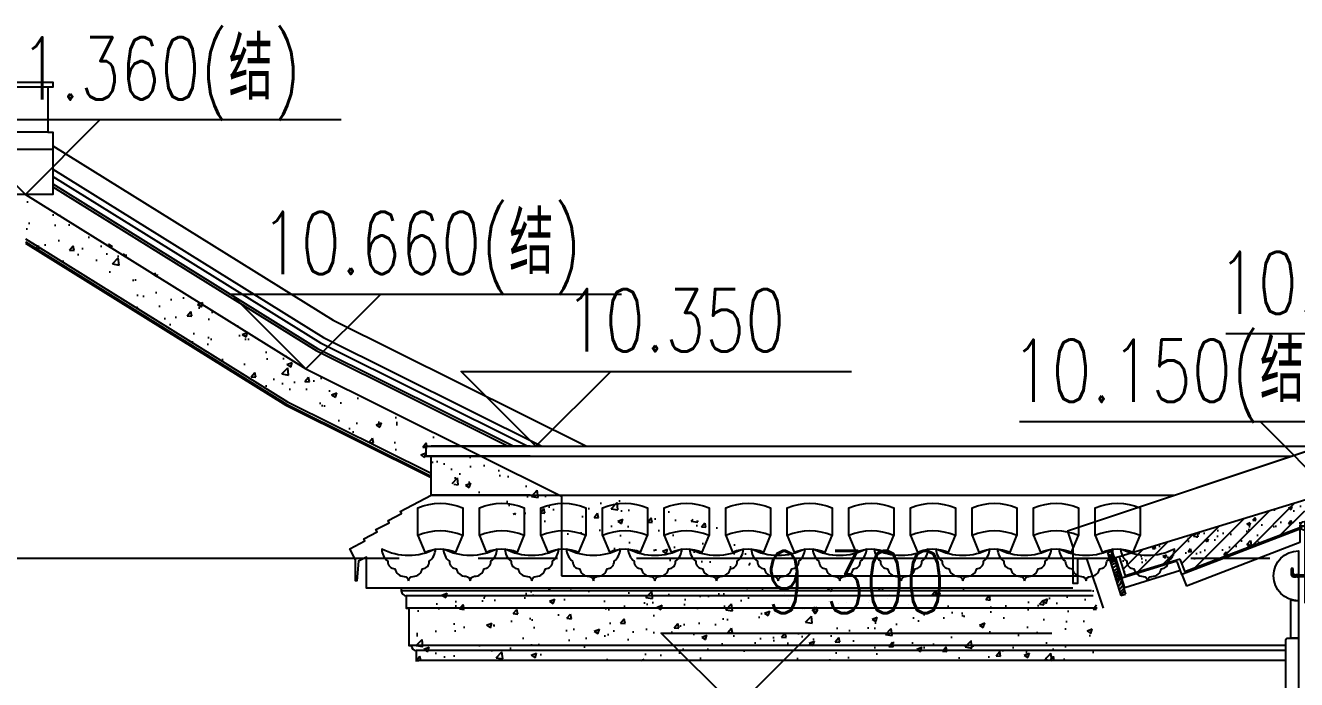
# Model space of a CAD drawing. Extents: x 296441 to 853063, y 459050 to 1117990.
# Drawn here: x 661229 to 666327, y 977884 to 980509 of the extents above; entities that cross this region are included whole.
import ezdxf

# ---------------------------------------------------------------- set-up
doc = ezdxf.new("R2010")
doc.units = 0
doc.header["$LTSCALE"] = 1000
for name, pattern in [('14-GRID$0$CENTER2', [28.575000000000003, 19.05, -3.175, 3.175, -3.175]), ('E1-SECT-6.000-16-24$0$B-ELEV-S-A1$0$HIDDEN2', [4.762499999999999, 3.175, -1.5875]), ('HIDDEN', [0.375, 0.25, -0.125])]:
    doc.linetypes.add(name, pattern=pattern)
for name, color, linetype in [('0-hatch', 8, 'Continuous'), ('00-景观-剖', 6, 'Continuous'), ('00-景观-看', 7, 'Continuous'), ('12-SEC1$0$E1-SECT-6.000-16-24$0$A-WALL', 1, 'Continuous'), ('12-SEC1$0$E1-SECT-6.000-16-24$0$CT-01-S$0$A-ELEV-HEVY', 2, 'Continuous'), ('14-ELEV$0$G-XREF', 2, 'Continuous'), ('14-GRID$0$G-GRID', 9, '14-GRID$0$CENTER2'), ('1wt', 30, 'Continuous'), ('E1-SECT-6.000-16-24$0$A-ELEV-HEVY', 2, 'Continuous'), ('E1-SECT-6.000-16-24$0$A-ELEV-MEDM', 4, 'Continuous'), ('E1-SECT-6.000-16-24$0$A-ELEV-THIN', 144, 'Continuous'), ('E1-SECT-6.000-16-24$0$A-ELEV-XTHIN', 5, 'Continuous'), ('E1-SECT-6.000-16-24$0$B-ELEV-N-RF3$0$A-ELEV-MEDM', 4, 'Continuous'), ('E1-SECT-6.000-16-24$0$B-ELEV-S-A1$0$A-ELEV-HDDN', 161, 'E1-SECT-6.000-16-24$0$B-ELEV-S-A1$0$HIDDEN2'), ('E1-TEXT-SECT$0$A-ANNO-LEVL', 3, 'Continuous'), ('E1-TEXT-SECT$0$A-ANNO-LEVL-TEXT', 255, 'Continuous'), ('ZT0_默认图层-----PM、LM、DY、JD', 7, 'Continuous'), ('ZT1_通用--Wall---PM、LM、DY、JD', 5, 'Continuous'), ('ZT1_通用--填充---PM、LM、DY、JD', 8, 'Continuous'), ('ZT3_辅材--其他---------------JD', 1, 'Continuous'), ('ZT批注[疑问]', 1, 'Continuous')]:
    doc.layers.add(name, color=color, linetype=linetype)
doc.layers.add('3GC(钢型材)', color=40, linetype='Continuous', plot=False)
doc.styles.add('E1-TEXT-SECT$0$GOA_01_thin_0.75', font='romans.shx', dxfattribs={"width": 0.75, "bigfont": 'hzdx.shx'})

# ---------------------------------------------------------------- blocks, each defined once
blk = doc.blocks.new('E1-SECT-6.000-16-24$0$B-ELEV-N-RF3$0$ghsdffgsdlkgsdgsdf')
at = {"layer": 'E1-SECT-6.000-16-24$0$B-ELEV-N-RF3$0$A-ELEV-MEDM', "color": 0}
blk.add_lwpolyline([(-0.0004130508750677109, 2.795422915369272e-08, -0.4086840473709477), (17.65912312641376, 17.99677988702024, 0.3710916077769059), (54.8403965421021, 48.21091464349593, 0.424353686270066), (83.12748999707401, 78.18123075181211, 0.213335491750496), (107.9995936732703, 127.5605351682898, -0.2445723906024019), (-108.0000066440589, 127.5605351552513, 0.213335491750496), (-83.12790300138295, 78.18123076671327, 0.424353686270066), (-54.84080959297717, 48.21091465654899, 0.3710916077769059), (-17.65953618474668, 17.99677981996501, -0.4086840473709477), (0, 1.455191522836685e-11)], format="xyb", dxfattribs=at)
blk = doc.blocks.new('E1-TEXT-SECT')
at = {"layer": 'E1-TEXT-SECT$0$A-ANNO-LEVL'}
for points in [[(2550.000000002212, 11660.00000000419), (2250, 11360.00000000419), (1950.000000003143, 11660.00000000419), (3516.129712605267, 11660.00000000419)], [(3674.999999959371, 10959.99999998265), (3374.999999962165, 10659.9999999823), (3074.999999961234, 10959.99999998265), (4641.129712562426, 10959.99999998265)], [(8030.000196876004, 10800.00011705142), (8330.000196876354, 10500.00011705142), (8630.00019687356, 10800.00011705142), (7063.870484273648, 10800.0001170513)], [(4597.249097861699, 10650.00000000384), (4297.24909786135, 10350.00000000349), (3997.24909786135, 10650.00000000431), (5563.378810465336, 10650.00000000431)], [(7202.756912849844, 10447.24307439139), (7502.756912850193, 10147.2430743908), (7802.756912847399, 10447.2430743915), (6236.627200247487, 10447.2430743915)], [(5399.999999775901, 9600.00497797958), (5099.999999778345, 9300.004977979348), (4799.999999778694, 9600.004977979464), (6366.129712378955, 9600.004977979464)]]:
    blk.add_lwpolyline(points, dxfattribs=at)
at = {"layer": 'E1-TEXT-SECT$0$A-ANNO-LEVL-TEXT', "style": 'E1-TEXT-SECT$0$GOA_01_thin_0.75', "width": 0.75}
for s, p in [('11.360(结)', (2068.413662879728, 11740.1292229523)), ('10.660(结)', (3193.41366284003, 11040.12922293087)), ('10.500(结)', (7031.124638609006, 10880.12933999987)), ('10.350', (4413.249097244232, 10730.1292229516)), ('10.150(结)', (6203.881354582845, 10527.37229733914)), ('9.300', (5215.999999158434, 9680.134200927685))]:
    blk.add_text(s, height=250.0000000000002, dxfattribs=at).set_placement(p)
blk = doc.blocks.new('E1-SECT-6.000-16-24$0$甘蔗脊200侧-E')
at = {"layer": 'E1-SECT-6.000-16-24$0$A-ELEV-MEDM'}
blk.add_line((89.99999999982538, 200), (-90.00000000017462, 200), dxfattribs=at)
blk.add_lwpolyline([(-110.0000000001746, -50), (-110.0000000001746, 180), (-110.0000000001746, 180), (-110.0000000001746, 200), (-90.00000000017462, 200), (-90.00000000017462, 380), (-110.0000000001746, 380), (-110.0000000001746, 400), (109.9999999998254, 400), (109.9999999998254, 380), (89.99999999982538, 380), (89.99999999982538, 200), (109.9999999998254, 200), (109.9999999998254, 180), (109.9999999997672, 180), (109.9999999997672, -50)], close=True, dxfattribs=at)
at = {"layer": 'E1-SECT-6.000-16-24$0$A-ELEV-THIN', "ltscale": 0.1}
blk.add_line((109.9999999997672, -50), (109.9999999998254, -50), dxfattribs=at)
at = {"layer": 'E1-SECT-6.000-16-24$0$A-ELEV-XTHIN'}
for p, q in [((89.99999999982538, 380), (-90.00000000017462, 380)), ((-110.0000000001746, 131.1655380351003), (109.9999999997672, 131.1655380351003))]:
    blk.add_line(p, q, dxfattribs=at)
blk = doc.blocks.new('E1-SECT-6.000-16-24$0$cdfh')
at = {"layer": 'E1-SECT-6.000-16-24$0$A-ELEV-HEVY'}
for p, q in [((-656.7335614310578, 570.0000000000582), (-260.0000000000146, 570.0000000000582)), ((-656.7335614310578, 530.0000000000582), (-260.0000000000146, 530.0000000000582)), ((-656.7335614310578, 372.7569128684117), (-260.0000000001164, 372.7569128684117)), ((-656.7335614310578, 5.820766091346741e-11), (-140.0000000000146, 5.820766091346741e-11)), ((-656.7335614310578, -289.9999999998254), (-200.0000000000146, -289.9999999998254))]:
    blk.add_line(p, q, dxfattribs=at)
blk.add_lwpolyline([(-140.0000000000146, 5.820766091346741e-11), (0, 5.820766091346741e-11), (0, 125.0213311912376), (32.28701310115866, 108.2422535166261), (38.08273558376823, 30.00000000005821), (43.08273558376823, 30.00000000005821), (43.08273558376823, 113.9016275627655), (66, 158.0000000000582), (5.845869297118043, 190.0822030415875), (10.18125430739019, 198.4245348036638), (-43.15506547209225, 226.0804043189273), (-38.4093728463049, 235.2122674019192), (-91.74569262578734, 262.8681369171827), (-87, 272.0000000000582), (-140.5354164219461, 299.272759309446), (-136, 308.0000000000582), (-260.0000000000146, 372.9523809524835), (-260.0000000000146, 530.0000000000582), (-240.0000000000146, 530.0000000000582), (-240.0000000000146, 570.0000000000582), (-260.0000000000146, 570.0000000000582)], dxfattribs=at)
blk.add_lwpolyline([(-210, 1.746229827404022e-10), (-140.0000000000146, 1.746229827404022e-10), (-140.0000000000146, -9.999999999825377, -0.414213562373095), (-160.0000000000146, -29.99999999982538), (-160.0000000000146, -79.99999999982538), (-170.0000000000146, -79.99999999982538), (-170.0000000000146, -229.9999999998254), (-180.0000000000146, -229.9999999998254, -0.414213562373095), (-200.0000000000146, -249.9999999998254), (-200.0000000000146, -289.9999999998254), (-210, -289.9999999998254)], format="xyb", dxfattribs=at)
at = {"layer": 'E1-SECT-6.000-16-24$0$A-ELEV-MEDM'}
blk.add_line((-656.7335614310578, -229.9999999998254), (-170.0000000000146, -229.9999999998254), dxfattribs=at)
at = {"layer": 'E1-SECT-6.000-16-24$0$A-ELEV-THIN'}
for p, q in [((-656.7335614310578, -9.999999999825377), (-140.0000000000146, -9.999999999825377)), ((-656.7335614310578, -29.99999999994179), (-160, -29.99999999994179)), ((-656.7335614310578, -79.99999999982538), (-160.0000000000146, -79.99999999982538)), ((-656.7335614310578, -249.9999999998254), (-200.0000000000146, -249.9999999998254))]:
    blk.add_line(p, q, dxfattribs=at)
blk = doc.blocks.new('20191016165059')
at = {"layer": '00-景观-剖', "ltscale": 0.04}
blk.add_lwpolyline([(-25.02937989603379, 434.9786946337554, -0.9999999999986356), (-25.02937989556813, 634.9786946337554), (-25.02937989580096, 434.9786946337554)], format="xyb", dxfattribs=at)
at = {"layer": '00-景观-剖'}
blk.add_lwpolyline([(-25.02938043333415, 434.9791200943291), (-25.02950033193338, 284.9789022264304), (-55.02949853864266, 284.9789022264304), (-55.02939237009559, 439.5852220110537)], dxfattribs=at)
blk.add_lwpolyline([(-55.02939237009559, 439.5852037066652, 0.07632086551884654), (-25.02938043333415, 434.9791200943873)], format="xyb", dxfattribs=at)
blk.add_lwpolyline([(-75.02950033033267, -10.02109776707948), (-75.02950033146772, 279.9789022264304, -0.4142135623759364), (-70.02950033146772, 284.9789022264886), (-25.02950033193338, 284.9789022264304), (-25.02950042087468, -15.02109778131125), (-70.02950033164234, -15.02109776705038, -0.4142135622960039)], format="xyb", close=True, dxfattribs=at)
blk = doc.blocks.new('20200319102222')
at = {"layer": '0-hatch'}
h = blk.add_hatch(dxfattribs=at)
h.set_pattern_fill('AR-CONC', color=256, scale=2, angle=90, style=0)
h.set_pattern_definition([(140, (-314.0068126376718, -73.99994671251625), (0.3187817107780617, 3.64369337992008), [0.381, -4.191]), (85.00000000000001, (-314.0068126376718, -73.99994671251625), (-3.8211328576436, -0.7048565195133394), [0.3048, -3.3528]), (190.451, (-313.9802476377226, -73.69630671245977), (-3.502333756405838, 2.938850033319185), [0.3238, -3.5618]), (136.1842, (-315.0228126375005, -73.99994671251625), (0.8408465586545429, 5.421580817842598), [0.5714999999999936, -6.286499999999949]), (186.6356, (-314.9527426376007, -73.54814871237613), (-4.948511117800985, 4.748084689324743), [0.4857, -5.3427]), (81.18400000000004, (-315.0228126375005, -73.99994671251625), (-4.948502357211955, 4.748092116278678), [0.4572, -5.0292]), (110.9999999999999, (-314.7688126377761, -73.4919467123691), (2.04531037033525, 3.032297596707666), [0.3809999999999973, -4.190999999999956]), (56.00000000000004, (-314.7688126377761, -73.4919467123691), (-3.683759322446385, 1.236040566952942), [0.3048, -3.3528]), (161.4514, (-314.5983706377447, -73.23925671237521), (-1.638457154321149, 4.268329815402488), [0.3237999999999966, -3.561799999999973]), (127.5, (-314.0068126376718, -73.99994671251625), (-1.691100777463062, 0.06177206501183651), [0, -3.31216, 0, -3.4036, 0, -3.3655]), (97.49999999999989, (-314.0068126376718, -73.99994671251625), (-2.00361149636239, 1.336393250206115), [0, -1.94056, 0, -3.23596, 0, -1.2827]), (57.49999999999999, (-314.0068126376718, -75.1327867123764), (0.1145748798534689, 2.711811903337428), [0, -1.269999999999987, 0, -3.962399999999974, 0, -5.257799999999948]), (47.5, (-314.0068126376718, -75.64078671252355), (-0.5085298206666604, 2.962583627720361), [0, -1.651, 0, -2.63144, 0, -3.7338])])
edge = h.paths.add_edge_path()
edge.add_line((-285.0068126376718, -73.99991024238989), (-285.0068126376718, -72.49991024238989))
edge.add_line((-285.0068126376718, -72.49991024238989), (-302.5068126376718, -72.49994670180604))
edge.add_arc((-304.1304276701994, -64.12356173433363), 8.532288725516443, 169.0302515052566, 280.9697484947434, ccw=False)
edge.add_line((-312.5068126376718, -62.49994670180604), (-312.5068126376718, -42.49994670180604))
edge.add_line((-312.5068126376718, -42.49994670180604), (-307.5068126376718, -42.49994670180604))
edge.add_line((-307.5068126376718, -42.49994670180604), (-307.5068126376718, -62.49994670203887))
edge.add_arc((-303.3186201537028, -63.31175421806984), 4.266144362782136, 169.0302515077077, 280.9697484938272)
edge.add_line((-302.5068126376718, -67.49994670180604), (-285.0068126376718, -67.49993759696372))
edge.add_line((-285.0068126376718, -67.49993759673089), (-285.0068126376718, -65.99993759673089))
edge.add_line((-285.0068126376718, -65.99993759673089), (-302.5068126376718, -65.99994670157321))
edge.add_arc((-302.5068126376718, -62.49994670180604), 3.5, 180, 270, ccw=False)
edge.add_line((-306.0068126376718, -62.49994670180604), (-306.0068126376718, -40.99994670180604))
edge.add_line((-306.0068126376718, -40.99994670180604), (-314.0068126376718, -40.99994670180604))
edge.add_line((-314.0068126376718, -40.99994670180604), (-314.0068126376718, -62.49994670180604))
edge.add_arc((-304.1698302822188, -64.16296434612013), 9.9765650176489, 170.4044359908157, 279.5955640091843)
edge.add_line((-302.5068126376718, -73.99994670180604), (-285.0068126376718, -73.99991024238989))
h = blk.add_hatch(dxfattribs=at)
h.set_pattern_fill('AR-CONC', color=256, scale=2, angle=90, style=0)
h.set_pattern_definition([(140, (-13786.90973045304, -535.2733053569682), (0.3187817107780617, 3.64369337992008), [0.381, -4.191]), (85.00000000000001, (-13786.90973045304, -535.2733053569682), (-3.8211328576436, -0.7048565195133394), [0.3048, -3.3528]), (190.451, (-13786.88316545263, -534.9696653571445), (-3.502333756405838, 2.938850033319185), [0.3238, -3.5618]), (136.1842, (-13787.92573045287, -535.2733053569682), (0.8408465586545429, 5.421580817842598), [0.571499999999994, -6.286499999999952]), (186.6356, (-13787.85566045297, -534.8215073570609), (-4.948511117800985, 4.748084689324743), [0.4857, -5.3427]), (81.18400000000004, (-13787.92573045287, -535.2733053569682), (-4.948502357211955, 4.748092116278678), [0.4572, -5.0292]), (110.9999999999999, (-13787.67173045268, -534.7653053570539), (2.04531037033525, 3.032297596707666), [0.3809999999999974, -4.190999999999958]), (56.00000000000004, (-13787.67173045268, -534.7653053570539), (-3.683759322446385, 1.236040566952942), [0.3048, -3.3528]), (161.4514, (-13787.50128845265, -534.51261535706), (-1.638457154321149, 4.268329815402488), [0.3237999999999969, -3.561799999999975]), (127.5, (-13786.90973045304, -535.2733053569682), (-1.691100777463062, 0.06177206501183651), [0, -3.31216, 0, -3.4036, 0, -3.3655]), (97.49999999999993, (-13786.90973045304, -535.2733053569682), (-2.00361149636239, 1.336393250206115), [0, -1.94056, 0, -3.23596, 0, -1.2827]), (57.49999999999999, (-13786.90973045304, -536.4061453570612), (0.1145748798534689, 2.711811903337428), [0, -1.269999999999988, 0, -3.962399999999976, 0, -5.257799999999952]), (47.5, (-13786.90973045304, -536.9141453569755), (-0.5085298206666604, 2.962583627720361), [0, -1.651, 0, -2.63144, 0, -3.7338])])
h.paths.add_polyline_path([(-260.0068126167171, -72.49990144302137), (-210.0068126167171, -72.49990144302137), (-210.0068126167171, -67.49990144302137), (-260.0068126167171, -67.49990144302137), (-260.0068126167171, -65.99990144302137), (-208.5068126167171, -65.99990144302137), (-208.5068126167171, -73.99990144302137), (-260.0068126167171, -73.99990144302137)])
at = {"layer": '00-景观-看'}
h = blk.add_hatch(dxfattribs=at)
h.set_pattern_fill('木纹03', color=8, scale=50, angle=0.6251909439441085, style=0)
h.set_pattern_definition([(0.6251909439440818, (-1958480.456722203, -140140.8144776453), (98.90290447459256, 101.0851892538646), [5, -95]), (90.62519094394375, (-1958440.841003293, -140105.3801042868), (-101.0851892538646, 98.90290447459256), [9.99999999999998, -89.99999999999984]), (45.62519094394411, (-1958460.730698428, -140115.5977374513), (-1.091131925530312, 99.99308791672097), [7.069999999999999, -21.21, 7.069999999999999, -14.14, 49.49999999999999, -42.49999999999999]), (45.62519094394411, (-1958485.401867426, -140145.8687371081), (-1.091142389656762, 99.99404686613094), [7.071, -14.142, 7.071, -113.1]), (45.62519094394411, (-1958450.513065263, -140135.4874325851), (-1.091142389656762, 99.99404686613094), [7.071, -134.3503562]), (45.62519094394411, (-1958440.459103457, -140140.3780206894), (-1.091142389656762, 99.99404686613094), [7.071, -134.3503562]), (45.62519094394411, (-1958455.567324726, -140130.5422873616), (-1.091142389656762, 99.99404686613094), [7.071, -134.3503562]), (45.62519094394411, (-1958460.621584189, -140125.5971421378), (-1.091142389656762, 99.99404686613094), [14.142, -127.2793562]), (45.62519094394411, (-1958436.441429265, -140050.3288213923), (-1.091142389656762, 99.99404686613094), [14.142, -127.2793562]), (45.62519094394411, (-1958470.675545994, -140120.7065540336), (-1.091142389656762, 99.99404686613094), [28.284, -113.1373562]), (45.62519094394411, (-1958475.729805457, -140115.7614088098), (-1.091142389656762, 99.99404686613094), [28.284, -113.1373562]), (45.62519094394411, (-1958411.061017713, -140085.0539521973), (-1.091142389656762, 99.99404686613094), [28.284, -113.1373562]), (45.62519094394411, (-1958480.838622039, -140105.8165612428), (-1.091142389656762, 99.99404686613094), [21.2132, -120.2081562]), (45.62519094394411, (-1958501.001102771, -140091.035682691), (-1.091142389656762, 99.99404686613094), [21.2132, -120.2081562]), (45.62519094394411, (-1958490.892583845, -140100.9259731385), (-1.091142389656762, 99.99404686613094), [21.2132, -120.2081562]), (45.62519094394411, (-1958426.2237961, -140070.218516526), (-1.091142389656762, 99.99404686613094), [35.35533999999999, -106.0660162]), (45.62519094394411, (-1958436.277757906, -140065.3279284218), (-1.091142389656762, 99.99404686613094), [35.35533999999999, -106.0660162]), (45.62519094394411, (-1958426.005567622, -140090.2173258988), (-1.091142389656762, 99.99404686613094), [49.4974746, -91.9238815]), (27.1902421439441, (-1958470.566431756, -140130.7059587198), (99.99404686380144, 1.091142429640184), [11.180339, -212.426458]), (27.1902421439441, (-1958450.894965099, -140100.4895161828), (99.99404686380144, 1.091142429640184), [11.180339, -212.426458]), (27.1902421439441, (-1958455.785553204, -140110.5434779886), (99.99404686380144, 1.091142429640184), [11.180339, -212.426458]), (27.1902421439441, (-1958475.45701986, -140140.7599205258), (99.99404686380144, 1.091142429640184), [22.36067999999999, -201.2461177]), (27.1902421439441, (-1958455.949224562, -140095.544370959), (99.99404686380144, 1.091142429640184), [33.54101959999999, -190.0657781]), (27.1902421439441, (-1958466.003186368, -140090.6537828548), (99.99404686380144, 1.091142429640184), [44.7213595, -178.8854382]), (27.1902421439441, (-1958476.057148174, -140085.7631947505), (99.99404686380144, 1.091142429640184), [44.7213595, -178.8854382]), (27.1902421439441, (-1958491.38359792, -140055.9286520495), (99.99404686380144, 1.091142429640184), [44.7213595, -178.8854382]), (27.1902421439441, (-1958491.274483682, -140065.928056736), (99.99404686380144, 1.091142429640184), [55.90169999999999, -167.7050977]), (27.1902421439441, (-1958486.165667099, -140075.872904303), (99.99404686380144, 1.091142429640184), [55.90169999999999, -167.7050977]), (64.06013976394412, (-1958450.731293741, -140115.4886232123), (-1.091142384536556, 99.99404686429361), [11.18033899999995, -212.4264579999993]), (64.06013976394412, (-1958465.621286532, -140125.6516992573), (-1.091142384536556, 99.99404686429361), [11.18033899999995, -212.4264579999993]), (64.06013976394412, (-1958480.456722203, -140140.8144776453), (-1.091142384536556, 99.99404686429361), [22.3606799999999, -201.2461176999993]), (64.06013976394412, (-1958450.622179502, -140125.4880278988), (-1.091142384536556, 99.99404686429361), [22.3606799999999, -201.2461176999993]), (64.06013976394412, (-1958490.40156977, -140145.9232942273), (-1.091142384536556, 99.99404686429361), [33.54101959999981, -190.0657780999993]), (64.06013976394412, (-1958500.400974456, -140146.0324084663), (-1.091142384536556, 99.99404686429361), [44.72135949999982, -178.8854381999992]), (64.06013976394412, (-1958410.460889398, -140140.0506779726), (-1.091142384536556, 99.99404686429361), [44.72135949999982, -178.8854381999992]), (64.06013976394412, (-1958445.567920039, -140130.4331731226), (-1.091142384536556, 99.99404686429361), [44.72135949999982, -178.8854381999992]), (64.06013976394412, (-1958425.459996427, -140140.2143493309), (-1.091142384536556, 99.99404686429361), [55.90169999999981, -167.7050976999992]), (64.06013976394412, (-1958435.513958233, -140135.3237612268), (-1.091142384536556, 99.99404686429361), [55.90169999999981, -167.7050976999992])])
h.paths.add_polyline_path([(-1028.86922798492, 19.25157297379337), (-1047.961905784439, 13.295932414243), (-997.3389610298909, -148.9918288751505), (-988.7770427283831, -146.3210820874665), (-989.1959291207604, -107.9336567067076)])
h.paths.add_polyline_path([(-989.1959291207604, -107.9336567067076), (-988.7770427283831, -146.3210820874665), (-978.2462832303718, -143.0361883156002)])
at = {"layer": 'ZT1_通用--填充---PM、LM、DY、JD'}
h = blk.add_hatch(dxfattribs=at)
h.set_pattern_fill('钢筋混凝土', color=256, scale=20)
h.set_pattern_definition([(45, (-1003.79335050378, -70.25706289336085), (-35.35533905932737, 35.35533905932738), []), (49.99999999999999, (-1003.79335050378, -70.25706289336085), (143.4520365201507, -12.55042699651902), [15, -165]), (355, (-1003.79335050378, -70.25706289336085), (-27.7502667226, 150.4384267400024), [12, -132]), (100.4514, (-991.8390145036392, -71.30293089337647), (115.7018763428043, 137.8879084121907), [12.748038, -140.2284224]), (46.18420000000002, (-1003.79335050378, -30.25706289336085), (213.4482097251289, -33.10380286580362), [22.49999999999994, -247.4999999999995]), (96.6356, (-986.0060015036725, -33.01572429342195), (186.9325411097407, 194.8235741800883), [19.1220576, -210.3426]), (351.1842, (-1003.79335050378, -30.25706289336085), (186.9323890267254, 194.8237201850649), [18, -198]), (21, (-983.79335050378, -40.25706289336085), (119.3814104236923, -80.52377813306776), [15, -165]), (326.0000000000001, (-983.79335050378, -40.25706289336085), (48.66306638431634, 145.0300090093706), [12, -132]), (71.4514, (-973.8449039035477, -46.96738409344107), (168.044525716298, 64.50609934199048), [12.748038, -140.2284224]), (37.50000000000001, (-1003.79335050378, -70.25706289336085), (2.431971063458134, 66.5787707662623), [0, -130.4, 0, -134, 0, -132.5]), (7.499999999999999, (-1003.79335050378, -70.25706289336085), (52.61390748842972, 78.88234237647205), [0, -76.39999999999999, 0, -127.4, 0, -50.5]), (327.5, (-1048.393350503873, -70.25706289336085), (106.7644872344818, -4.510974346875951), [0, -50, 0, -156, 0, -207]), (317.5, (-1068.393350503873, -70.25706289336085), (116.6372338684772, 20.02099646646354), [0, -65, 0, -103.6, 0, -147])])
h.paths.add_polyline_path([(-1001.889798177406, 0.0001435871236026287), (-1003.79335050378, 6.111661990638822), (-260.0068126376718, 233.9699438095558), (-260.0068126376718, 130.0000897576101), (-740.0068880673498, -54.2544537417125), (-759.7170498631895, -2.907723601907492), (-980.0068126376718, -70.25706289336085)])
at = {"color": 3, "linetype": 'HIDDEN', "ltscale": 0.04}
blk.add_lwpolyline([(-285.0068126376718, -72.49991024238989), (-304.5068126376718, -72.49994670180604, -0.4142135623752261), (-312.5068126376718, -64.49994670180604), (-312.5068126376718, -42.49994670180604), (-307.5068126376718, -42.49994670180604), (-307.5068126376718, -63.49994670180604, 0.4142135623816194), (-303.5068126376718, -67.49994670180604), (-285.0068126376718, -67.49991024238989), (-285.0068126376718, -65.99991024238989), (-303.5068126376718, -65.99994670180604, -0.4142135623765048), (-306.0068126376718, -63.49994670180604), (-306.0068126376718, -40.99994670180604), (-314.0068126376718, -40.99994670180604), (-314.0068126376718, -64.49994670180604, 0.4142135623713005), (-304.5068126376718, -73.99994670180604), (-285.0068126376718, -73.99991024238989)], format="xyb", close=True, dxfattribs=at)
blk.add_lwpolyline([(-260.0068126167171, -72.49990144302137), (-210.0068126167171, -72.49990144302137), (-210.0068126167171, -67.49990144302137), (-260.0068126167171, -67.49990144302137), (-260.0068126167171, -65.99990144302137), (-208.5068126167171, -65.99990144302137), (-208.5068126167171, -73.99990144302137), (-260.0068126167171, -73.99990144302137)], close=True, dxfattribs=at)
at = {"layer": '00-景观-剖'}
blk.add_lwpolyline([(-1031.417834804859, 27.42641463899054), (-978.2011630912311, -143.176353683928)], dxfattribs=at)
at = {"layer": '00-景观-剖', "ltscale": 0.04}
blk.add_lwpolyline([(-285.0068126381375, -169.9999102423899, -0.9999999999986356), (-285.0068126376718, 30.00008975761011), (-285.0068126376718, -169.9999102423899)], format="xyb", dxfattribs=at)
at = {"layer": '12-SEC1$0$E1-SECT-6.000-16-24$0$A-WALL'}
blk.add_line((-260.0068126376718, 130.0000770087354), (-260.0068126376718, -179.9999229912646), dxfattribs=at)
at = {"layer": '12-SEC1$0$E1-SECT-6.000-16-24$0$CT-01-S$0$A-ELEV-HEVY'}
blk.add_lwpolyline([(-39.99992024479434, 499.9771275341045), (-1211.431382395327, 109.4999734838493), (-1189.999920244794, 45.20558703201823), (-1189.999920244794, -100.0228724658955), (-1169.999920244794, -100.0228724658955), (-1169.999920244794, -0.02287246589548886), (-1134.868250050116, -0.02287246589548886), (-1068.201583383139, -200.0228724658955)], dxfattribs=at)
at = {"layer": '1wt'}
for p, q in [((-1031.684802371543, 27.99729534354992), (-1050.974985324312, 22.71125496132299)), ((-1050.974414595868, 22.83145080832765), (-997.373649561312, -149.0026493805926)), ((-997.373649561312, -149.0026493805926), (-978.2011630912311, -143.176353683928))]:
    blk.add_line(p, q, dxfattribs=at)
at = {"layer": '3GC(钢型材)', "ltscale": 0.04}
blk.add_lwpolyline([(-312.5068126376718, -42.49994670180604), (-312.5068126376718, -64.49994670180604, 0.4142135623730951), (-304.5068126376718, -72.49994670180604), (-210.0068126167171, -72.49990144302137), (-210.0068126167171, -67.49990144302137), (-303.5068126376718, -67.49994670180604, -0.4142135623730951), (-307.5068126376718, -63.49994670180604), (-307.5068126376718, -42.49994670180604)], format="xyb", close=True, dxfattribs=at)
at = {"layer": 'ZT0_默认图层-----PM、LM、DY、JD', "color": 0}
for p, q in [((-280.0066330018453, 63.40990336239338), (-734.3002818105742, -110.9770897596609)), ((-757.9307120437734, -49.41771436529234), (-981.1946572656743, -117.6763524829876)), ((-752.2186792879365, -64.29806843493134), (-734.3002818105742, -110.9770897596609))]:
    blk.add_line(p, q, dxfattribs=at)
at = {"layer": 'ZT0_默认图层-----PM、LM、DY、JD', "ltscale": 500}
blk.add_line((-981.1946572656743, -117.6763524829876), (-992.8895254540257, -79.42416224442422), dxfattribs=at)
at = {"layer": 'ZT1_通用--Wall---PM、LM、DY、JD'}
for p, q in [((-207.6803987766616, 250.0000897576101), (-1003.79335050378, 6.111661990638822)), ((-260.0068126376718, 130.0000897576101), (-740.0068126372062, -54.25464706332423)), ((-1003.79335050378, 6.111661990638822), (-980.0068126376718, -70.25706289336085)), ((-759.7170498631895, -2.907723601907492), (-980.0068126376718, -70.25706289336085)), ((-760.0068126381375, -2.996312972623855), (-740.0068126386032, -54.25464705936611))]:
    blk.add_line(p, q, dxfattribs=at)
at = {"layer": 'ZT3_辅材--其他---------------JD'}
for p, q in [((-280.0066041462123, 116.9671641208697), (-752.2186792879365, -64.29806843493134)), ((-1018.108176272828, 1.659460936440155), (-992.8895254540257, -79.42416224442422)), ((-772.3004339463077, -11.98330897535197), (-992.8895254544914, -79.4241622434929)), ((-752.2186792879365, -64.29806843493134), (-771.9289165129885, -12.95114497770555))]:
    blk.add_line(p, q, dxfattribs=at)
at = {"layer": 'ZT3_辅材--其他---------------JD', "ltscale": 500}
for p, q in [((-280.0066041462123, 116.9671641208697), (-280.0066330018453, 63.40990336239338)), ((-1003.79335050378, 6.111661990638822), (-1018.108176273294, 1.659460936440155))]:
    blk.add_line(p, q, dxfattribs=at)
at = {"layer": 'ZT批注[疑问]', "ltscale": 500}
for p, q in [((-277.6744002774358, 130.0000897576101), (-242.3392249979079, 130.0000897576101)), ((-260.0068126376718, 147.6676773976069), (-260.0068126376718, 112.3325021176133))]:
    blk.add_line(p, q, dxfattribs=at)
blk.add_circle((-260.0068126376718, 130.0000897576101), 17.66758763999678, dxfattribs=at)
at = {"ltscale": 50}
blk.add_blockref('20191016165059', (-259.9774327422492, -604.9786048762035), dxfattribs=at)

msp = doc.modelspace()

# ---------------------------------------------------------------- hatches: boundary and pattern name
at = {"layer": 'ZT1_通用--填充---PM、LM、DY、JD', "ltscale": 1000}
h = msp.add_hatch(dxfattribs=at)
h.set_pattern_fill('混凝土', color=256, scale=30)
h.set_pattern_definition([(49.99999999999999, (658254.6724323559, 978328.2380835249), (215.178054780226, -18.82564049477853), [22.5, -247.5]), (355, (658254.6724323559, 978328.2380835249), (-41.6254000839, 225.6576401100035), [18, -198]), (100.4514, (658272.6039363559, 978326.6692815248), (173.5528145142065, 206.8318626182861), [19.122057, -210.3426336]), (46.18420000000002, (658254.6724323559, 978388.2380835249), (320.1723145876933, -49.65570429870542), [33.7499999999999, -371.2499999999992]), (96.6356, (658281.353455856, 978384.1000914248), (280.398811664611, 292.2353612701325), [28.6830864, -315.5139]), (351.1842, (658254.6724323559, 978388.2380835249), (280.3985835400882, 292.2355802775974), [27, -297]), (21, (658284.6724323559, 978373.2380835249), (179.0721156355385, -120.7856671996016), [22.5, -247.5]), (326.0000000000001, (658284.6724323559, 978373.2380835249), (72.99459957647451, 217.5450135140559), [18, -198]), (71.4514, (658299.5951022559, 978363.172601725), (252.066788574447, 96.75914901298572), [19.122057, -210.3426336]), (37.50000000000001, (658254.6724323559, 978328.2380835249), (3.647956595187201, 99.86815614939344), [0, -195.6, 0, -201, 0, -198.75]), (7.499999999999999, (658254.6724323559, 978328.2380835249), (78.92086123264458, 118.3235135647081), [0, -114.6, 0, -191.1, 0, -75.75]), (327.5, (658187.7724323559, 978328.2380835249), (160.1467308517227, -6.766461520313927), [0, -75, 0, -234, 0, -310.5]), (317.5, (658157.7724323559, 978328.2380835249), (174.9558508027159, 30.03149469969532), [0, -97.5, 0, -155.4, 0, -220.5])])
h.paths.add_polyline_path([(661229.1753485546, 979640.9970063826), (661229.300887142, 979830.8787978598), (661379.17534778, 979745.861525245), (662429.17534778, 979095.861525245), (663379.1753477898, 978620.8615252399), (663629.1753485415, 978620.8615252399), (664203.6782646993, 978429.3605531873), (664201.0226120438, 978377.4173591395), (664177.2506629482, 978370.8614686183), (664144.0768632554, 978350.6577364658), (664104.0209809295, 978333.4685199591), (664055.1431301434, 978328.2380835249), (664026.0061659014, 978339.4657468188), (664011.4409035069, 978350.7440194043), (663914.5265791686, 978330.4682983451), (663815.9231910858, 978339.4606831826), (663580.877487435, 978408.3198213349), (663260.5244517339, 978515.1041663366), (663211.4702494672, 978535.4513286198), (662246.2557017735, 979018.058602467), (661379.17534778, 979554.8226311295)])
h = msp.add_hatch(dxfattribs=at)
h.set_pattern_fill('混凝土', color=256, scale=30)
h.set_pattern_definition([(49.99999999999999, (662796.5282893152, 977960.8615252443), (215.178054780226, -18.82564049477853), [22.5, -247.5]), (355, (662796.5282893152, 977960.8615252443), (-41.6254000839, 225.6576401100035), [18, -198]), (100.4514, (662814.4597933152, 977959.2927232443), (173.5528145142065, 206.8318626182861), [19.122057, -210.3426336]), (46.18420000000002, (662796.5282893152, 978020.8615252443), (320.1723145876933, -49.65570429870542), [33.7499999999999, -371.2499999999992]), (96.6356, (662823.2093128152, 978016.7235331442), (280.398811664611, 292.2353612701325), [28.6830864, -315.5139]), (351.1842, (662796.5282893152, 978020.8615252443), (280.3985835400882, 292.2355802775974), [27, -297]), (21, (662826.5282893152, 978005.8615252443), (179.0721156355385, -120.7856671996016), [22.5, -247.5]), (326.0000000000001, (662826.5282893152, 978005.8615252443), (72.99459957647451, 217.5450135140559), [18, -198]), (71.4514, (662841.4509592152, 977995.7960434444), (252.066788574447, 96.75914901298572), [19.122057, -210.3426336]), (37.50000000000001, (662796.5282893152, 977960.8615252443), (3.647956595187201, 99.86815614939344), [0, -195.6, 0, -201, 0, -198.75]), (7.499999999999999, (662796.5282893152, 977960.8615252443), (78.92086123264458, 118.3235135647081), [0, -114.6, 0, -191.1, 0, -75.75]), (327.5, (662729.6282893152, 977960.8615252443), (160.1467308517227, -6.766461520313927), [0, -75, 0, -234, 0, -310.5]), (317.5, (662699.6282893152, 977960.8615252443), (174.9558508027159, 30.03149469969532), [0, -97.5, 0, -155.4, 0, -220.5])])
h.paths.add_polyline_path([(662796.5282893152, 977960.8615252443), (665524.2994004522, 977960.8615252443), (665524.2994004522, 978250.8615253025), (662796.5282893152, 978250.8615253025)])

# ---------------------------------------------------------------- linework, layer by layer
at = {"layer": '14-GRID$0$G-GRID', "color": 8, "ltscale": 0.1}
msp.add_line((677015.0315742352, 978370.8615252338), (649179.1753485434, 978370.8615252336), dxfattribs=at)
at = {"layer": 'E1-SECT-6.000-16-24$0$A-ELEV-HEVY'}
for p, q in [((666579.1754282693, 978870.8385630092), (665407.7439661183, 978480.3614089589)), ((662836.5282893152, 978820.8615252431), (666429.2443149713, 978820.8615252431)), ((662836.5282893152, 978780.8615252334), (666309.2443149415, 978780.8615252334)), ((662856.1551229543, 978623.6184381016), (665837.5150535469, 978623.6184381016)), ((665429.1754282684, 978250.8615253016), (662766.5239678993, 978250.8615253149)), ((666279.1719341696, 977960.8615252275), (662796.5282893152, 977960.8615252443))]:
    msp.add_line(p, q, dxfattribs=at)
msp.add_lwpolyline([(661339.1753485258, 980025.997006367), (662463.3828895305, 979326.4900919639), (663479.5971650322, 978820.8615252431)], dxfattribs=at)
at = {"layer": 'E1-SECT-6.000-16-24$0$A-ELEV-MEDM'}
msp.add_line((666279.1719341696, 978020.8615252096), (662766.5239678993, 978020.8615252269), dxfattribs=at)
for points in [[(661339.1753485258, 979931.7747841447), (662424.3443429627, 979256.558520939), (663300.0098728816, 978820.8615252431)], [(661339.1753485258, 979902.3303397002), (662412.1447971611, 979234.7049049938), (663243.8888440848, 978820.8615252431)], [(661339.1753485258, 979872.8858952557), (662399.9452513595, 979212.8512890486), (663187.7678152871, 978820.8615252431)], [(661339.1753485258, 979861.108117478), (662395.0654330374, 979204.1098426704), (663165.3194037684, 978820.8615252431)], [(661229.1753485006, 979652.7747841601), (662280.3897024969, 978998.6858527849), (662856.5282893152, 978712.0217752291)]]:
    msp.add_lwpolyline(points, dxfattribs=at)
at = {"layer": 'E1-SECT-6.000-16-24$0$A-ELEV-THIN'}
for p, q in [((665504.2994443894, 978240.861525232), (662766.5239679449, 978240.8615252455)), ((665510.9661110573, 978220.8615252294), (662766.5239679449, 978220.8615252431)), ((665527.6327777271, 978170.8615252206), (662766.5239678993, 978170.8615252341)), ((666279.1719341696, 978000.8615252583), (662796.5271569927, 978000.8615252753))]:
    msp.add_line(p, q, dxfattribs=at)
for points in [[(661229.1753485006, 979640.9970063826), (662275.5098841757, 978989.9444064067), (662856.5282893152, 978700.8523216846)], [(661229.1753485006, 979635.1081174936), (662273.0699750156, 978985.5736832179), (662856.5282893152, 978695.2675949123)]]:
    msp.add_lwpolyline(points, dxfattribs=at)
for points in [[(662802.7535184546, 978462.5618213639), (662802.7535201049, 978573.6660629893, -0.199999999910216), (662982.7535200639, 978573.6660629595), (662982.7535184881, 978462.5618213355)], [(663049.7323718675, 978462.6480509399), (663049.7323735178, 978573.7522925653, -0.199999999910216), (663229.7323734768, 978573.7522925355), (663229.732371901, 978462.6480509115)], [(663296.6538800652, 978462.5618212954), (663296.6538817155, 978573.6660629208, -0.199999999910216), (663476.6538816745, 978573.666062891), (663476.6538800987, 978462.561821267)], [(663543.6323204272, 978462.6480509057), (663543.6323220775, 978573.7522925311, -0.199999999910216), (663723.6323220365, 978573.7522925013), (663723.6323204607, 978462.6480508773)], [(663790.5538286249, 978462.5618212612), (663790.5538302761, 978573.6660628866, -0.199999999910216), (663970.5538302342, 978573.6660628568), (663970.5538286584, 978462.5618212328)], [(664037.5322689869, 978462.6480508714), (664037.5322706372, 978573.7522924969, -0.199999999910216), (664217.5322705962, 978573.752292467), (664217.5322690204, 978462.648050843)], [(664284.4541902364, 978462.5618211927), (664284.4541918867, 978573.6660628181, -0.199999999910216), (664464.4541918457, 978573.6660627883), (664464.454190269, 978462.5618211643)], [(664531.4324240721, 978462.5618251015), (664531.4324257233, 978573.6660667269, -0.199999999910216), (664711.4324256814, 978573.6660666971), (664711.4324241056, 978462.5618250731)], [(664778.3541387961, 978462.5618211585), (664778.3541404464, 978573.6660627839, -0.199999999910216), (664958.3541404054, 978573.6660627541), (664958.3541388287, 978462.5618211301)], [(665025.3323726318, 978462.5618250673), (665025.332374283, 978573.6660666927, -0.199999999910216), (665205.3323742411, 978573.6660666629), (665205.3323726653, 978462.5618250389)], [(665272.2540873558, 978462.5618211243), (665272.2540890061, 978573.6660627497, -0.199999999910216), (665452.2540889651, 978573.6660627199), (665452.2540873893, 978462.5618210959)], [(665519.175389028, 978462.5618172155), (665519.1753906783, 978573.6660588414, -0.199999999910216), (665699.1753906374, 978573.6660588111), (665699.1753890616, 978462.5618171871)], [(662830.4457856835, 978396.100185785, -0.1999999998863418), (662955.0611703618, 978396.100185825), (662982.7535185273, 978462.5618212032, 0.1999999999128089), (662802.7535184807, 978462.5618212577), (662830.4458665707, 978396.100185826)], [(663077.4246390964, 978396.186415361, -0.1999999998863418), (663202.0400237747, 978396.186415401), (663229.7323719402, 978462.6480507792, 0.1999999999128089), (663049.7323718936, 978462.6480508337), (663077.4247199836, 978396.186415402)], [(663324.346147294, 978396.1001857165, -0.1999999998863418), (663448.9615319724, 978396.1001857566), (663476.6538801378, 978462.5618211348, 0.1999999999128089), (663296.6538800913, 978462.5618211892), (663324.3462281813, 978396.1001857575)], [(663571.3245876561, 978396.1864153268, -0.1999999998863418), (663695.9399723344, 978396.1864153668), (663723.6323204999, 978462.648050745, 0.1999999999128089), (663543.6323204533, 978462.6480507995), (663571.3246685433, 978396.1864153678)], [(663818.2460958537, 978396.1001856823, -0.1999999998863418), (663942.8614805321, 978396.1001857223), (663970.5538286975, 978462.5618211005, 0.1999999999128089), (663790.553828651, 978462.561821155), (663818.246176741, 978396.1001857233)], [(664065.2245362158, 978396.1864152926, -0.1999999998863418), (664189.8399208941, 978396.1864153326), (664217.5322690596, 978462.6480507108, 0.1999999999128089), (664037.532269013, 978462.6480507653), (664065.224617103, 978396.1864153335)], [(664312.1464574643, 978396.1001856138, -0.1999999998863418), (664436.7618421436, 978396.1001856539), (664464.4541903081, 978462.5618210321, 0.1999999999128089), (664284.4541902625, 978462.5618210866), (664312.1465383515, 978396.1001856548)], [(664559.1246913009, 978396.1001895226, -0.1999999998863418), (664683.7400759793, 978396.1001895627), (664711.4324241447, 978462.5618249408, 0.1999999999128089), (664531.4324240981, 978462.5618249953), (664559.1247721881, 978396.1001895636)], [(664806.046406024, 978396.1001855796, -0.1999999998863418), (664930.6617907033, 978396.1001856197), (664958.3541388678, 978462.5618209979, 0.1999999999128089), (664778.3541388222, 978462.5618210523), (664806.0464869112, 978396.1001856206)], [(665053.0246398606, 978396.1001894884, -0.1999999998863418), (665177.6400245399, 978396.1001895284), (665205.3323727044, 978462.5618249066, 0.1999999999128089), (665025.3323726578, 978462.5618249611), (665053.0247207478, 978396.1001895294)], [(665299.9463545837, 978396.1001855454, -0.1999999998863418), (665424.561739263, 978396.1001855854), (665452.2540874284, 978462.5618209636, 0.1999999999128089), (665272.2540873819, 978462.5618210181), (665299.946435471, 978396.1001855864)], [(665546.8676562569, 978396.1001816366, -0.1999999998863418), (665671.4830409343, 978396.1001816767), (665699.1753891007, 978462.5618170549, 0.1999999999128089), (665519.1753890541, 978462.5618171094), (665546.8677371441, 978396.1001816776)]]:
    msp.add_lwpolyline(points, format="xyb", dxfattribs=at)
at = {"layer": 'E1-SECT-6.000-16-24$0$B-ELEV-S-A1$0$A-ELEV-HDDN'}
for points in [[(661229.1753485136, 979830.8615252338), (662354.1753485136, 979130.8615252338), (663379.1753477667, 978620.8615252292)], [(663379.1753477667, 978620.8615252292), (663379.1753477667, 978300.8615252336), (665449.1753485146, 978300.8615252336)]]:
    msp.add_lwpolyline(points, dxfattribs=at)

# ---------------------------------------------------------------- block references
at = {"layer": '14-ELEV$0$G-XREF', "rotation": 0.0003734599521217934}
msp.add_blockref('E1-TEXT-SECT', (658979.1238556429, 968470.8641323589), dxfattribs=at)
at = {"layer": 'E1-SECT-6.000-16-24$0$A-ELEV-HEVY', "xscale": -1}
msp.add_blockref('E1-SECT-6.000-16-24$0$cdfh', (662596.5282893152, 978250.8615252431), dxfattribs=at)
at = {"layer": 'E1-SECT-6.000-16-24$0$A-ELEV-MEDM', "extrusion": (0, 0, -1), "xscale": -1, "zscale": -1}
msp.add_blockref('E1-SECT-6.000-16-24$0$甘蔗脊200侧-E', (-661229.1753485267, 979880.8615252266), dxfattribs=at)
at = {"layer": 'E1-SECT-6.000-16-24$0$A-ELEV-THIN'}
for p in [(662765.7748310593, 978280.6660512702), (663012.7536844722, 978280.7522808462), (663259.6751926698, 978280.6660512018), (663506.6536330319, 978280.752280812), (663753.5751412296, 978280.6660511675), (664000.5535815916, 978280.7522807778), (664247.4755028401, 978280.6660510991), (664494.4537366767, 978280.6660550078), (664741.3754513998, 978280.6660510649), (664988.3536852364, 978280.6660549736), (665235.2753999605, 978280.6660510306), (665482.254046847, 978280.6660549052), (665729.1753485202, 978280.6660509964)]:
    msp.add_blockref('E1-SECT-6.000-16-24$0$B-ELEV-N-RF3$0$ghsdffgsdlkgsdgsdf', p, dxfattribs=at)
at = {"layer": 'ZT0_默认图层-----PM、LM、DY、JD', "ltscale": 1500}
msp.add_blockref('20200319102222', (666619.1753485136, 978370.8615252337), dxfattribs=at)

doc.saveas('drawing.dxf')
